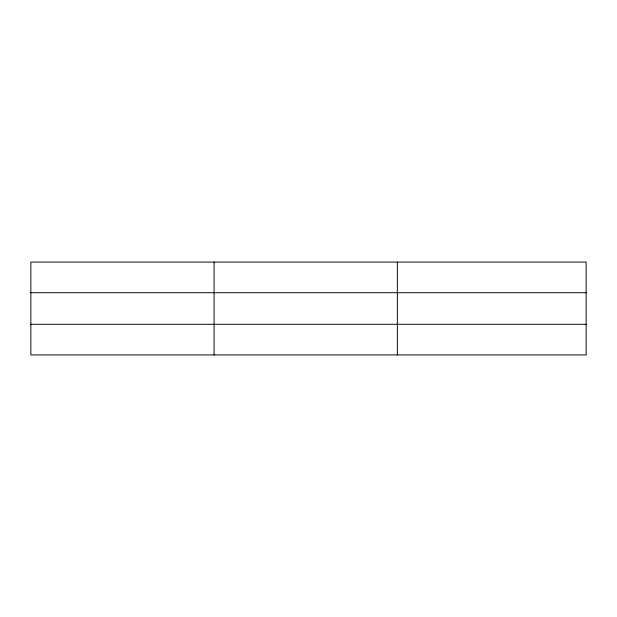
<?xml version="1.0" encoding="UTF-8"?>
<svg xmlns="http://www.w3.org/2000/svg" width="617" height="617" viewBox="0 0 617 617"><rect width="100%" height="100%" fill="white"/><g stroke="black" fill="none" stroke-linecap="round" stroke-linejoin="round"><path stroke-width="0.93" d="M214.099 354.929L214.099 262.071M397.348 354.929L397.348 262.071M586.15 324.287L586.15 354.929L30.85 354.929L30.85 262.071L586.15 262.071L586.15 324.287L30.85 324.287M30.85 292.713L586.15 292.713"/></g></svg>
